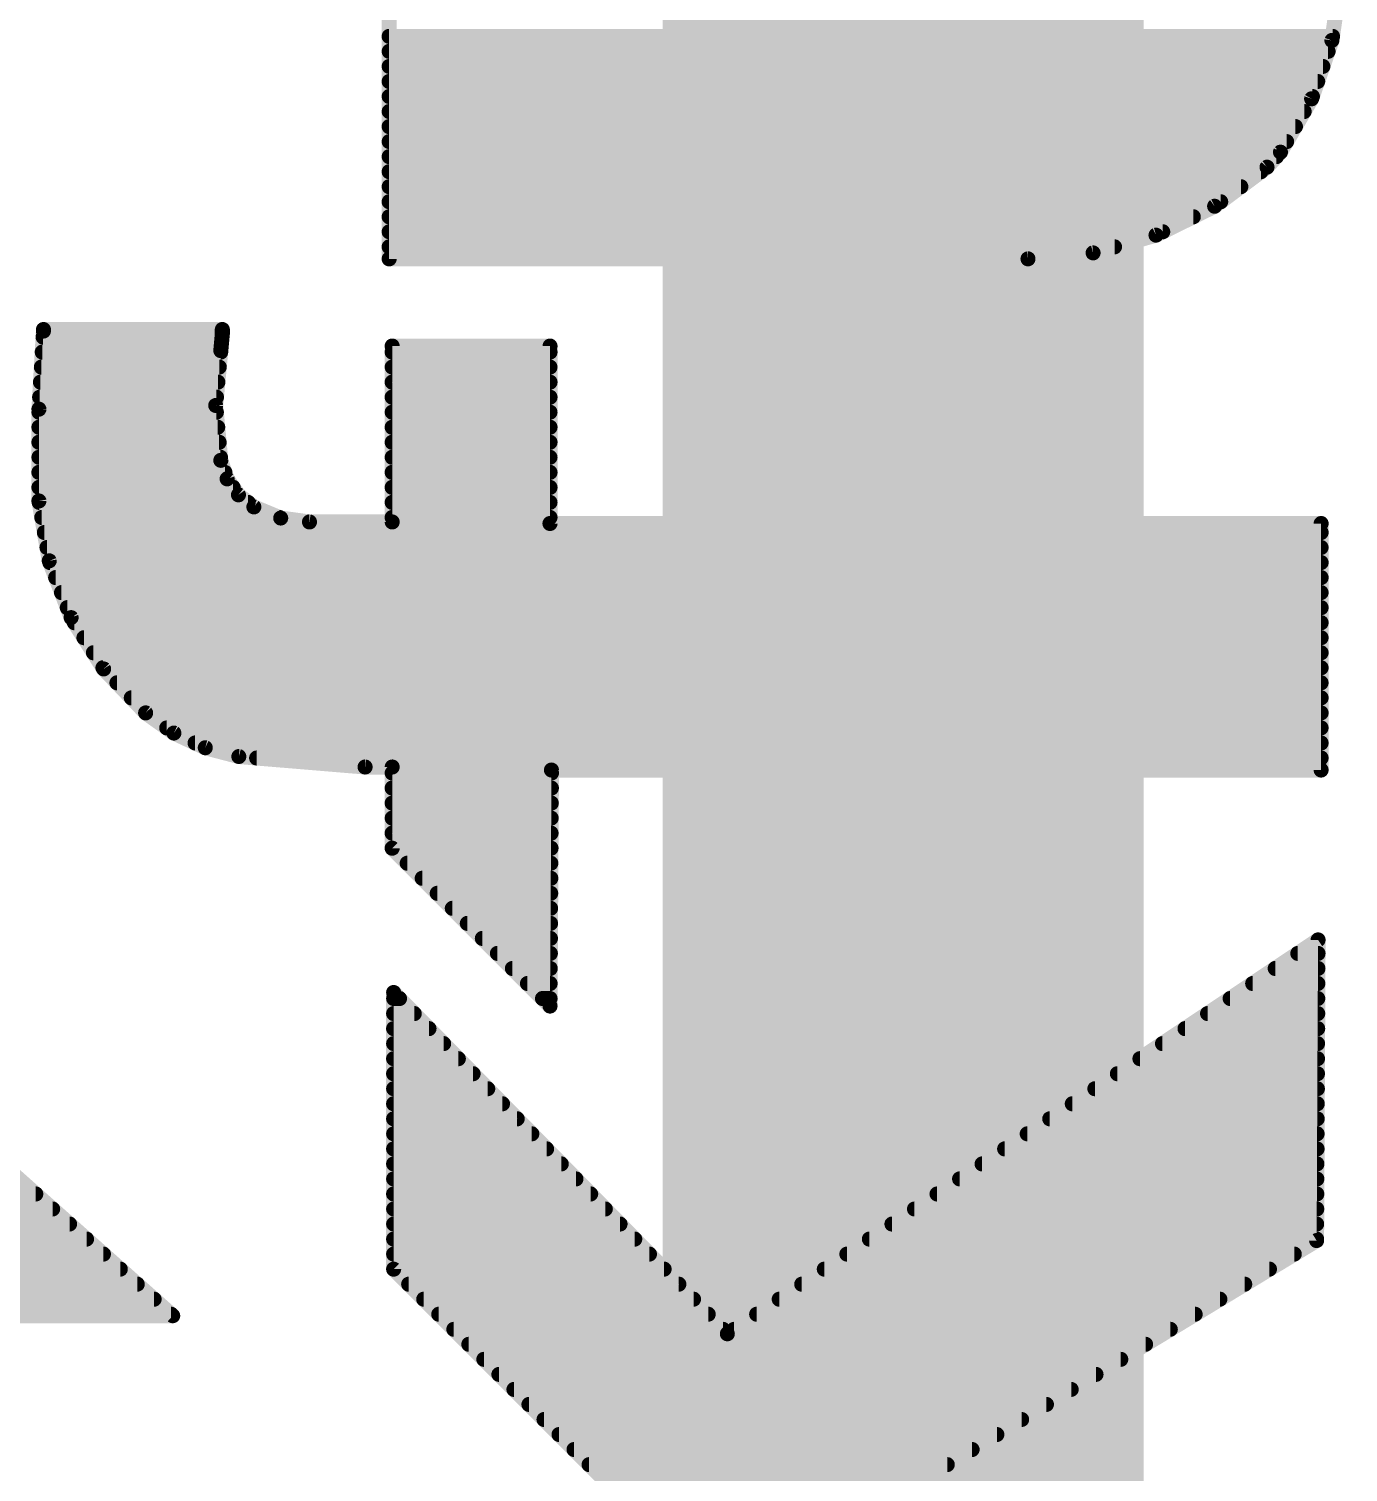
# Model space of a CAD drawing. Extents: x -0.1 to 52.8, y -11.4 to 50.9.
# Drawn here: x 29.002 to 31.232, y 15.71 to 18.148 of the extents above; entities that cross this region are included whole.
import ezdxf

# ---------------------------------------------------------------- set-up
doc = ezdxf.new("R2010")
doc.units = 0
doc.layers.add('16', color=132, linetype='CONTINUOUS')
doc.layers.add('21', color=41, linetype='CONTINUOUS')

msp = doc.modelspace()

# ---------------------------------------------------------------- linework, layer by layer
at = {"layer": '16', "const_width": 0.8128}
for points in [[(30.48, 16.51), (30.48, 19.05)], [(30.48, 6.35), (30.48, 16.51)]]:
    msp.add_lwpolyline(points, dxfattribs=at)
at = {"layer": '16', "const_width": 0.4064}
for points in [[(30.6832, 16.51, 1), (30.2768, 16.51)], [(30.2768, 16.51, 1), (30.6832, 16.51)]]:
    msp.add_lwpolyline(points, format="xyb", dxfattribs=at)
at = {"layer": '21', "const_width": 0.0254}
for points in [[(31.2044, 18.1288), (31.2191, 18.2321)], [(29.6113, 18.1737), (29.6113, 17.7597)], [(29.6113, 18.1356), (31.2054, 18.1356)], [(29.6113, 18.1102), (31.1979, 18.1102)], [(31.1701, 18.0302), (31.2044, 18.1288)], [(29.6113, 18.0848), (31.1891, 18.0848)], [(29.6113, 18.0594), (31.1803, 18.0594)], [(29.6113, 18.034), (31.1714, 18.034)], [(29.6113, 18.0086), (31.1575, 18.0086)], [(31.1175, 17.94), (31.1701, 18.0302)], [(29.6113, 17.9832), (31.1427, 17.9832)], [(29.6113, 17.9578), (31.1279, 17.9578)], [(31.0947, 17.9146), (31.1175, 17.94)], [(29.6113, 17.9324), (31.1107, 17.9324)], [(31.0062, 17.8486), (31.0947, 17.9146)], [(29.6113, 17.907), (31.0845, 17.907)], [(29.6113, 17.8816), (31.0505, 17.8816)], [(29.6113, 17.8562), (31.0164, 17.8562)], [(30.9071, 17.7998), (31.0062, 17.8486)], [(29.6113, 17.8308), (30.9701, 17.8308)], [(29.6113, 17.8054), (30.9185, 17.8054)], [(30.8008, 17.7698), (30.9071, 17.7998)], [(29.6113, 17.78), (30.837, 17.78)], [(30.6908, 17.7597), (30.8008, 17.7698)], [(29.6113, 17.7597), (30.6908, 17.7597)], [(29.0195, 17.5057), (29.0271, 17.6378)], [(29.0265, 17.6276), (29.3289, 17.6276)], [(29.0271, 17.6378), (29.0271, 17.6403)], [(29.0271, 17.6403), (29.3294, 17.6403)], [(29.3294, 17.6327), (29.3268, 17.6047)], [(29.3294, 17.6403), (29.3294, 17.6327)], [(29.0251, 17.6022), (29.3266, 17.6022)], [(29.3268, 17.6047), (29.3182, 17.512)], [(29.6164, 17.3152), (29.6164, 17.6124)], [(29.6164, 17.6124), (29.8831, 17.6124)], [(29.6164, 17.6022), (29.8831, 17.6022)], [(29.8831, 17.6124), (29.8831, 17.3126)], [(29.0236, 17.5768), (29.3242, 17.5768)], [(29.6164, 17.5768), (29.8831, 17.5768)], [(29.0221, 17.5514), (29.3219, 17.5514)], [(29.6164, 17.5514), (29.8831, 17.5514)], [(29.0207, 17.526), (29.3195, 17.526)], [(29.6164, 17.526), (29.8831, 17.526)], [(29.0195, 17.3507), (29.0195, 17.5057)], [(29.0195, 17.5006), (29.3193, 17.5006)], [(29.3182, 17.512), (29.3268, 17.4193)], [(29.6164, 17.5006), (29.8831, 17.5006)], [(29.0195, 17.4752), (29.3216, 17.4752)], [(29.6164, 17.4752), (29.8831, 17.4752)], [(29.0195, 17.4498), (29.324, 17.4498)], [(29.6164, 17.4498), (29.8831, 17.4498)], [(29.0195, 17.4244), (29.3263, 17.4244)], [(29.6164, 17.4244), (29.8831, 17.4244)], [(29.0195, 17.399), (29.3337, 17.399)], [(29.3268, 17.4193), (29.3375, 17.388)], [(29.6164, 17.399), (29.8831, 17.399)], [(29.0195, 17.3736), (29.3477, 17.3736)], [(29.3375, 17.388), (29.3567, 17.361)], [(29.6164, 17.3736), (29.8831, 17.3736)], [(29.0369, 17.2495), (29.0195, 17.3507)], [(29.3567, 17.361), (29.3827, 17.3406)], [(29.0199, 17.3482), (29.373, 17.3482)], [(29.3827, 17.3406), (29.4281, 17.3218)], [(29.6164, 17.3482), (29.8831, 17.3482)], [(29.0243, 17.3228), (29.4257, 17.3228)], [(29.4281, 17.3218), (29.4767, 17.3152)], [(29.4767, 17.3152), (29.6164, 17.3152)], [(29.6164, 17.3228), (29.8831, 17.3228)], [(29.8831, 17.3126), (31.1861, 17.3126)], [(31.1861, 17.3126), (31.1861, 16.8961)], [(29.0287, 17.2974), (31.1861, 17.2974)], [(29.0331, 17.272), (31.1861, 17.272)], [(29.0739, 17.1536), (29.0369, 17.2495)], [(29.038, 17.2466), (31.1861, 17.2466)], [(29.0478, 17.2212), (31.1861, 17.2212)], [(29.0576, 17.1958), (31.1861, 17.1958)], [(29.0674, 17.1704), (31.1861, 17.1704)], [(29.1289, 17.0669), (29.0739, 17.1536)], [(29.0794, 17.145), (31.1861, 17.145)], [(29.0955, 17.1196), (31.1861, 17.1196)], [(29.1116, 17.0942), (31.1861, 17.0942)], [(29.1277, 17.0688), (31.1861, 17.0688)], [(29.1998, 16.9926), (29.1289, 17.0669)], [(29.1513, 17.0434), (31.1861, 17.0434)], [(29.1756, 17.018), (31.1861, 17.018)], [(29.2475, 16.9586), (29.1998, 16.9926)], [(29.1998, 16.9926), (31.1861, 16.9926)], [(29.2354, 16.9672), (31.1861, 16.9672)], [(29.3006, 16.9337), (29.2475, 16.9586)], [(29.2834, 16.9418), (31.1861, 16.9418)], [(29.3573, 16.9189), (29.3006, 16.9337)], [(29.5707, 16.9012), (29.3573, 16.9189)], [(29.3874, 16.9164), (31.1861, 16.9164)], [(29.6164, 16.9012), (29.5707, 16.9012)], [(29.6164, 16.764), (29.6164, 16.9012)], [(29.6164, 16.891), (29.8856, 16.891)], [(29.8856, 16.8961), (29.8831, 16.4973)], [(31.1861, 16.8961), (29.8856, 16.8961)], [(29.6164, 16.8656), (29.8854, 16.8656)], [(29.6164, 16.8402), (29.8853, 16.8402)], [(29.6164, 16.8148), (29.8851, 16.8148)], [(29.6164, 16.7894), (29.8849, 16.7894)], [(29.8831, 16.4973), (29.6164, 16.764)], [(29.6164, 16.764), (29.8848, 16.764)], [(29.6418, 16.7386), (29.8846, 16.7386)], [(29.6672, 16.7132), (29.8845, 16.7132)], [(29.6926, 16.6878), (29.8843, 16.6878)], [(29.718, 16.6624), (29.8841, 16.6624)], [(29.7434, 16.637), (29.884, 16.637)], [(29.7688, 16.6116), (29.8838, 16.6116)], [(30.1828, 15.9436), (31.181, 16.6091)], [(31.181, 16.6091), (31.1785, 16.1011)], [(29.7942, 16.5862), (29.8837, 16.5862)], [(31.1467, 16.5862), (31.1809, 16.5862)], [(29.8196, 16.5608), (29.8835, 16.5608)], [(31.1086, 16.5608), (31.1808, 16.5608)], [(29.6189, 16.0528), (29.6189, 16.5202)], [(29.6189, 16.5202), (30.1828, 15.9436)], [(29.845, 16.5354), (29.8833, 16.5354)], [(31.0705, 16.5354), (31.1806, 16.5354)], [(29.6189, 16.51), (29.6289, 16.51)], [(29.8704, 16.51), (29.8832, 16.51)], [(31.0324, 16.51), (31.1805, 16.51)], [(29.6189, 16.4846), (29.6537, 16.4846)], [(30.9943, 16.4846), (31.1804, 16.4846)], [(29.2456, 15.9741), (28.6969, 16.4617)], [(29.6189, 16.4592), (29.6786, 16.4592)], [(30.9562, 16.4592), (31.1803, 16.4592)], [(29.6189, 16.4338), (29.7034, 16.4338)], [(30.9181, 16.4338), (31.1801, 16.4338)], [(29.6189, 16.4084), (29.7282, 16.4084)], [(30.88, 16.4084), (31.18, 16.4084)], [(29.6189, 16.383), (29.7531, 16.383)], [(30.8419, 16.383), (31.1799, 16.383)], [(29.6189, 16.3576), (29.7779, 16.3576)], [(30.8038, 16.3576), (31.1798, 16.3576)], [(29.6189, 16.3322), (29.8028, 16.3322)], [(30.7657, 16.3322), (31.1796, 16.3322)], [(29.6189, 16.3068), (29.8276, 16.3068)], [(30.7276, 16.3068), (31.1795, 16.3068)], [(29.6189, 16.2814), (29.8524, 16.2814)], [(30.6895, 16.2814), (31.1794, 16.2814)], [(29.6189, 16.256), (29.8773, 16.256)], [(30.6514, 16.256), (31.1793, 16.256)], [(29.6189, 16.2306), (29.9021, 16.2306)], [(30.6133, 16.2306), (31.1791, 16.2306)], [(29.6189, 16.2052), (29.927, 16.2052)], [(30.5752, 16.2052), (31.179, 16.2052)], [(27.3784, 16.1798), (29.0141, 16.1798)], [(29.6189, 16.1798), (29.9518, 16.1798)], [(30.5371, 16.1798), (31.1789, 16.1798)], [(27.391, 16.1544), (29.0427, 16.1544)], [(29.6189, 16.1544), (29.9766, 16.1544)], [(30.499, 16.1544), (31.1788, 16.1544)], [(27.4093, 16.129), (29.0713, 16.129)], [(29.6189, 16.129), (30.0015, 16.129)], [(30.4609, 16.129), (31.1786, 16.129)], [(27.4291, 16.1036), (29.0999, 16.1036)], [(29.6189, 16.1036), (30.0263, 16.1036)], [(30.4228, 16.1036), (31.1785, 16.1036)], [(31.1785, 16.1011), (30.4749, 15.6743)], [(27.4544, 16.0782), (29.1285, 16.0782)], [(29.6189, 16.0782), (30.0512, 16.0782)], [(30.3847, 16.0782), (31.1408, 16.0782)], [(27.4841, 16.0528), (29.157, 16.0528)], [(30.1879, 15.4838), (29.6189, 16.0528)], [(29.6189, 16.0528), (30.076, 16.0528)], [(30.3466, 16.0528), (31.0989, 16.0528)], [(27.5255, 16.0274), (29.1856, 16.0274)], [(29.6443, 16.0274), (30.1008, 16.0274)], [(30.3085, 16.0274), (31.057, 16.0274)], [(27.5765, 16.002), (29.2142, 16.002)], [(29.6697, 16.002), (30.1257, 16.002)], [(30.2704, 16.002), (31.0151, 16.002)], [(27.6993, 15.9766), (29.2428, 15.9766)], [(27.7292, 15.9741), (29.2456, 15.9741)], [(29.6951, 15.9766), (30.1505, 15.9766)], [(30.2323, 15.9766), (30.9733, 15.9766)], [(29.7205, 15.9512), (30.1754, 15.9512)], [(30.1942, 15.9512), (30.9314, 15.9512)], [(29.7459, 15.9258), (30.8895, 15.9258)], [(29.7713, 15.9004), (30.8476, 15.9004)], [(29.7967, 15.875), (30.8058, 15.875)], [(29.8221, 15.8496), (30.7639, 15.8496)], [(29.8475, 15.8242), (30.722, 15.8242)], [(29.8729, 15.7988), (30.6801, 15.7988)], [(29.8983, 15.7734), (30.6383, 15.7734)], [(29.9237, 15.748), (30.5964, 15.748)], [(29.9491, 15.7226), (30.5545, 15.7226)], [(29.9745, 15.6972), (30.5127, 15.6972)]]:
    msp.add_lwpolyline(points, dxfattribs=at)
at = {"layer": '21', "const_width": 0.0127}
for points in [[(29.6113, 18.142, 1), (29.6113, 18.1292)], [(31.2054, 18.1292, 1), (31.2054, 18.142)], [(29.6113, 18.1166, 1), (29.6113, 18.1039)], [(31.1979, 18.1039, 1), (31.1979, 18.1166)], [(31.1981, 18.1297, 1), (31.2107, 18.1279)], [(31.2104, 18.1267, 1), (31.1984, 18.1308)], [(29.6113, 18.0912, 1), (29.6113, 18.0785)], [(31.1891, 18.0785, 1), (31.1891, 18.0912)], [(29.6113, 18.0658, 1), (29.6113, 18.053)], [(31.1803, 18.053, 1), (31.1803, 18.0658)], [(29.6113, 18.0404, 1), (29.6113, 18.0277)], [(31.1714, 18.0277, 1), (31.1714, 18.0404)], [(29.6113, 18.015, 1), (29.6113, 18.0023)], [(31.1575, 18.0023, 1), (31.1575, 18.015)], [(31.1641, 18.0323, 1), (31.1761, 18.0281)], [(31.1756, 18.027, 1), (31.1646, 18.0334)], [(29.6113, 17.9896, 1), (29.6113, 17.9768)], [(31.1427, 17.9768, 1), (31.1427, 17.9896)], [(29.6113, 17.9642, 1), (29.6113, 17.9515)], [(31.112, 17.9432, 1), (31.123, 17.9368)], [(31.1222, 17.9358, 1), (31.1128, 17.9442)], [(31.1279, 17.9515, 1), (31.1279, 17.9642)], [(29.6113, 17.9388, 1), (29.6113, 17.9261)], [(31.09, 17.9188, 1), (31.0994, 17.9104)], [(31.0985, 17.9095, 1), (31.0909, 17.9197)], [(31.1107, 17.9261, 1), (31.1107, 17.9388)], [(29.6113, 17.9134, 1), (29.6113, 17.9006)], [(31.0845, 17.9006, 1), (31.0845, 17.9134)], [(29.6113, 17.888, 1), (29.6113, 17.8753)], [(31.0505, 17.8753, 1), (31.0505, 17.888)], [(29.6113, 17.8626, 1), (29.6113, 17.8498)], [(31.0024, 17.8537, 1), (31.01, 17.8435)], [(31.009, 17.8429, 1), (31.0034, 17.8543)], [(31.0164, 17.8498, 1), (31.0164, 17.8626)], [(29.6113, 17.8372, 1), (29.6113, 17.8244)], [(30.9701, 17.8244, 1), (30.9701, 17.8372)], [(29.6113, 17.8118, 1), (29.6113, 17.7991)], [(30.9043, 17.8055, 1), (30.9099, 17.7941)], [(30.9088, 17.7936, 1), (30.9054, 17.8059)], [(30.9185, 17.7991, 1), (30.9185, 17.8118)], [(29.6113, 17.7864, 1), (29.6113, 17.7736)], [(30.7991, 17.7759, 1), (30.8025, 17.7637)], [(30.8014, 17.7635, 1), (30.8002, 17.7761)], [(30.837, 17.7736, 1), (30.837, 17.7864)], [(29.6049, 17.7597, 1), (29.6177, 17.7597)], [(29.6113, 17.7661, 1), (29.6113, 17.7534)], [(30.6902, 17.766, 1), (30.6914, 17.7534)], [(30.6908, 17.7534, 1), (30.6908, 17.7661)], [(29.0265, 17.634, 1), (29.0265, 17.6212)], [(29.0335, 17.6403, 1), (29.0207, 17.6403)], [(29.0271, 17.6467, 1), (29.0271, 17.6339)], [(29.0207, 17.6378, 1), (29.0335, 17.6378)], [(29.0334, 17.6374, 1), (29.0208, 17.6382)], [(29.3358, 17.6403, 1), (29.323, 17.6403)], [(29.323, 17.6327, 1), (29.3358, 17.6327)], [(29.3357, 17.6321, 1), (29.3231, 17.6333)], [(29.3289, 17.6212, 1), (29.3289, 17.634)], [(29.3294, 17.6339, 1), (29.3294, 17.6467)], [(29.0251, 17.6086, 1), (29.0251, 17.5958)], [(29.3331, 17.6041, 1), (29.3205, 17.6053)], [(29.3205, 17.6053, 1), (29.3331, 17.6041)], [(29.3266, 17.5958, 1), (29.3266, 17.6086)], [(29.6164, 17.6188, 1), (29.6164, 17.606)], [(29.6164, 17.6086, 1), (29.6164, 17.5958)], [(29.6228, 17.6124, 1), (29.6101, 17.6124)], [(29.8895, 17.6124, 1), (29.8768, 17.6124)], [(29.8831, 17.606, 1), (29.8831, 17.6188)], [(29.8831, 17.5958, 1), (29.8831, 17.6086)], [(29.0236, 17.5832, 1), (29.0236, 17.5705)], [(29.3242, 17.5705, 1), (29.3242, 17.5832)], [(29.6164, 17.5832, 1), (29.6164, 17.5705)], [(29.8831, 17.5705, 1), (29.8831, 17.5832)], [(29.0221, 17.5578, 1), (29.0221, 17.545)], [(29.3219, 17.545, 1), (29.3219, 17.5578)], [(29.6164, 17.5578, 1), (29.6164, 17.545)], [(29.8831, 17.545, 1), (29.8831, 17.5578)], [(29.0207, 17.5324, 1), (29.0207, 17.5196)], [(29.3195, 17.5196, 1), (29.3195, 17.5324)], [(29.6164, 17.5324, 1), (29.6164, 17.5196)], [(29.8831, 17.5196, 1), (29.8831, 17.5324)], [(29.0259, 17.5057, 1), (29.0131, 17.5057)], [(29.0195, 17.507, 1), (29.0195, 17.4943)], [(29.0132, 17.5061, 1), (29.0258, 17.5053)], [(29.3245, 17.5126, 1), (29.3119, 17.5114)], [(29.3119, 17.5126, 1), (29.3245, 17.5114)], [(29.3193, 17.4943, 1), (29.3193, 17.507)], [(29.6164, 17.507, 1), (29.6164, 17.4943)], [(29.8831, 17.4943, 1), (29.8831, 17.507)], [(29.0195, 17.4816, 1), (29.0195, 17.4688)], [(29.3216, 17.4688, 1), (29.3216, 17.4816)], [(29.6164, 17.4816, 1), (29.6164, 17.4688)], [(29.8831, 17.4688, 1), (29.8831, 17.4816)], [(29.0195, 17.4562, 1), (29.0195, 17.4434)], [(29.324, 17.4434, 1), (29.324, 17.4562)], [(29.6164, 17.4562, 1), (29.6164, 17.4434)], [(29.8831, 17.4434, 1), (29.8831, 17.4562)], [(29.0195, 17.4308, 1), (29.0195, 17.4181)], [(29.3263, 17.4181, 1), (29.3263, 17.4308)], [(29.6164, 17.4308, 1), (29.6164, 17.4181)], [(29.8831, 17.4181, 1), (29.8831, 17.4308)], [(29.0195, 17.4054, 1), (29.0195, 17.3926)], [(29.3328, 17.4214, 1), (29.3208, 17.4172)], [(29.3205, 17.4187, 1), (29.3331, 17.4199)], [(29.3337, 17.3926, 1), (29.3337, 17.4054)], [(29.6164, 17.4054, 1), (29.6164, 17.3926)], [(29.8831, 17.3926, 1), (29.8831, 17.4054)], [(29.0195, 17.38, 1), (29.0195, 17.3672)], [(29.3427, 17.3917, 1), (29.3323, 17.3843)], [(29.3315, 17.3859, 1), (29.3435, 17.39)], [(29.3477, 17.3672, 1), (29.3477, 17.38)], [(29.6164, 17.38, 1), (29.6164, 17.3672)], [(29.8831, 17.3672, 1), (29.8831, 17.38)], [(29.0258, 17.3518, 1), (29.0132, 17.3496)], [(29.3606, 17.366, 1), (29.3527, 17.356)], [(29.3515, 17.3573, 1), (29.3618, 17.3647)], [(29.0131, 17.3507, 1), (29.0259, 17.3507)], [(29.0199, 17.3546, 1), (29.0199, 17.3419)], [(29.373, 17.3419, 1), (29.373, 17.3546)], [(29.3851, 17.3465, 1), (29.3803, 17.3347)], [(29.3788, 17.3356, 1), (29.3866, 17.3456)], [(29.6164, 17.3546, 1), (29.6164, 17.3419)], [(29.8831, 17.3419, 1), (29.8831, 17.3546)], [(29.0243, 17.3292, 1), (29.0243, 17.3164)], [(29.4289, 17.3281, 1), (29.4272, 17.3155)], [(29.4256, 17.316, 1), (29.4305, 17.3277)], [(29.4257, 17.3164, 1), (29.4257, 17.3292)], [(29.4767, 17.3216, 1), (29.4767, 17.3088)], [(29.4758, 17.3089, 1), (29.4776, 17.3215)], [(29.6164, 17.3292, 1), (29.6164, 17.3164)], [(29.6101, 17.3152, 1), (29.6228, 17.3152)], [(29.6164, 17.3088, 1), (29.6164, 17.3216)], [(29.8831, 17.319, 1), (29.8831, 17.3062)], [(29.8768, 17.3126, 1), (29.8895, 17.3126)], [(29.8831, 17.3164, 1), (29.8831, 17.3292)], [(31.1925, 17.3126, 1), (31.1798, 17.3126)], [(31.1861, 17.3062, 1), (31.1861, 17.319)], [(29.0287, 17.3038, 1), (29.0287, 17.291)], [(31.1861, 17.291, 1), (31.1861, 17.3038)], [(29.0331, 17.2784, 1), (29.0331, 17.2657)], [(31.1861, 17.2657, 1), (31.1861, 17.2784)], [(29.0429, 17.2518, 1), (29.031, 17.2472)], [(29.0307, 17.2484, 1), (29.0432, 17.2506)], [(29.038, 17.253, 1), (29.038, 17.2402)], [(31.1861, 17.2402, 1), (31.1861, 17.253)], [(29.0478, 17.2276, 1), (29.0478, 17.2148)], [(31.1861, 17.2148, 1), (31.1861, 17.2276)], [(29.0576, 17.2022, 1), (29.0576, 17.1895)], [(31.1861, 17.1895, 1), (31.1861, 17.2022)], [(29.0674, 17.1768, 1), (29.0674, 17.164)], [(31.1861, 17.164, 1), (31.1861, 17.1768)], [(29.0792, 17.157, 1), (29.0685, 17.1502)], [(29.0679, 17.1514, 1), (29.0798, 17.1559)], [(29.0794, 17.1514, 1), (29.0794, 17.1386)], [(31.1861, 17.1386, 1), (31.1861, 17.1514)], [(29.0955, 17.126, 1), (29.0955, 17.1133)], [(31.1861, 17.1133, 1), (31.1861, 17.126)], [(29.1116, 17.1006, 1), (29.1116, 17.0878)], [(31.1861, 17.0878, 1), (31.1861, 17.1006)], [(29.1277, 17.0752, 1), (29.1277, 17.0624)], [(29.1335, 17.0713, 1), (29.1243, 17.0625)], [(29.1235, 17.0635, 1), (29.1342, 17.0703)], [(31.1861, 17.0624, 1), (31.1861, 17.0752)], [(29.1513, 17.0498, 1), (29.1513, 17.0371)], [(31.1861, 17.0371, 1), (31.1861, 17.0498)], [(29.1756, 17.0244, 1), (29.1756, 17.0116)], [(31.1861, 17.0116, 1), (31.1861, 17.0244)], [(29.1998, 16.999, 1), (29.1998, 16.9862)], [(29.2035, 16.9978, 1), (29.1961, 16.9874)], [(29.1952, 16.9882, 1), (29.2044, 16.997)], [(31.1861, 16.9862, 1), (31.1861, 16.999)], [(29.2354, 16.9736, 1), (29.2354, 16.9609)], [(31.1861, 16.9609, 1), (31.1861, 16.9736)], [(29.2502, 16.9643, 1), (29.2448, 16.9528)], [(29.2438, 16.9534, 1), (29.2512, 16.9638)], [(29.2834, 16.9482, 1), (29.2834, 16.9354)], [(31.1861, 16.9354, 1), (31.1861, 16.9482)], [(29.3022, 16.9399, 1), (29.299, 16.9276)], [(29.2979, 16.928, 1), (29.3033, 16.9395)], [(29.3578, 16.9252, 1), (29.3568, 16.9126)], [(29.3557, 16.9128, 1), (29.3589, 16.925)], [(29.3874, 16.9228, 1), (29.3874, 16.91)], [(31.1861, 16.91, 1), (31.1861, 16.9228)], [(29.5707, 16.9076, 1), (29.5707, 16.8948)], [(29.5702, 16.8949, 1), (29.5712, 16.9075)], [(29.6228, 16.9012, 1), (29.6101, 16.9012)], [(29.6164, 16.8974, 1), (29.6164, 16.8847)], [(29.6164, 16.8948, 1), (29.6164, 16.9076)], [(29.8856, 16.9025, 1), (29.8856, 16.8897)], [(29.8919, 16.8961, 1), (29.8793, 16.8961)], [(29.8856, 16.8847, 1), (29.8856, 16.8974)], [(31.1798, 16.8961, 1), (31.1925, 16.8961)], [(31.1861, 16.8897, 1), (31.1861, 16.9025)], [(29.6164, 16.872, 1), (29.6164, 16.8592)], [(29.8854, 16.8592, 1), (29.8854, 16.872)], [(29.6164, 16.8466, 1), (29.6164, 16.8338)], [(29.8853, 16.8338, 1), (29.8853, 16.8466)], [(29.6164, 16.8212, 1), (29.6164, 16.8085)], [(29.8851, 16.8085, 1), (29.8851, 16.8212)], [(29.6164, 16.7958, 1), (29.6164, 16.783)], [(29.8849, 16.783, 1), (29.8849, 16.7958)], [(29.6164, 16.7704, 1), (29.6164, 16.7576)], [(29.6209, 16.7685, 1), (29.6119, 16.7595)], [(29.8848, 16.7576, 1), (29.8848, 16.7704)], [(29.6101, 16.764, 1), (29.6228, 16.764)], [(29.6418, 16.745, 1), (29.6418, 16.7323)], [(29.8846, 16.7323, 1), (29.8846, 16.745)], [(29.6672, 16.7196, 1), (29.6672, 16.7068)], [(29.8845, 16.7068, 1), (29.8845, 16.7196)], [(29.6926, 16.6942, 1), (29.6926, 16.6814)], [(29.8843, 16.6814, 1), (29.8843, 16.6942)], [(29.718, 16.6688, 1), (29.718, 16.6561)], [(29.8841, 16.6561, 1), (29.8841, 16.6688)], [(29.7434, 16.6434, 1), (29.7434, 16.6306)], [(29.884, 16.6306, 1), (29.884, 16.6434)], [(29.7688, 16.618, 1), (29.7688, 16.6052)], [(29.8838, 16.6052, 1), (29.8838, 16.618)], [(31.1873, 16.6091, 1), (31.1747, 16.6091)], [(31.1845, 16.6038, 1), (31.1775, 16.6144)], [(29.7942, 16.5926, 1), (29.7942, 16.5799)], [(29.8837, 16.5799, 1), (29.8837, 16.5926)], [(31.1467, 16.5926, 1), (31.1467, 16.5799)], [(31.1809, 16.5799, 1), (31.1809, 16.5926)], [(29.8196, 16.5672, 1), (29.8196, 16.5544)], [(29.8835, 16.5544, 1), (29.8835, 16.5672)], [(31.1086, 16.5672, 1), (31.1086, 16.5544)], [(31.1808, 16.5544, 1), (31.1808, 16.5672)], [(29.6253, 16.5202, 1), (29.6125, 16.5202)], [(29.6234, 16.5246, 1), (29.6144, 16.5158)], [(29.845, 16.5418, 1), (29.845, 16.529)], [(29.8833, 16.529, 1), (29.8833, 16.5418)], [(31.0705, 16.5418, 1), (31.0705, 16.529)], [(31.1806, 16.529, 1), (31.1806, 16.5418)], [(29.6189, 16.5164, 1), (29.6189, 16.5037)], [(29.6289, 16.5037, 1), (29.6289, 16.5164)], [(29.8704, 16.5164, 1), (29.8704, 16.5037)], [(29.8786, 16.4928, 1), (29.8876, 16.5018)], [(29.8832, 16.5037, 1), (29.8832, 16.5164)], [(31.0324, 16.5164, 1), (31.0324, 16.5037)], [(31.1805, 16.5037, 1), (31.1805, 16.5164)], [(29.6189, 16.491, 1), (29.6189, 16.4782)], [(29.6537, 16.4782, 1), (29.6537, 16.491)], [(29.8768, 16.4973, 1), (29.8894, 16.4973)], [(30.9943, 16.491, 1), (30.9943, 16.4782)], [(31.1804, 16.4782, 1), (31.1804, 16.491)], [(29.6189, 16.4656, 1), (29.6189, 16.4528)], [(29.6786, 16.4528, 1), (29.6786, 16.4656)], [(30.9562, 16.4656, 1), (30.9562, 16.4528)], [(31.1803, 16.4528, 1), (31.1803, 16.4656)], [(29.6189, 16.4402, 1), (29.6189, 16.4275)], [(29.7034, 16.4275, 1), (29.7034, 16.4402)], [(30.9181, 16.4402, 1), (30.9181, 16.4275)], [(31.1801, 16.4275, 1), (31.1801, 16.4402)], [(29.6189, 16.4148, 1), (29.6189, 16.402)], [(29.7282, 16.402, 1), (29.7282, 16.4148)], [(30.88, 16.4148, 1), (30.88, 16.402)], [(31.18, 16.402, 1), (31.18, 16.4148)], [(29.6189, 16.3894, 1), (29.6189, 16.3766)], [(29.7531, 16.3766, 1), (29.7531, 16.3894)], [(30.8419, 16.3894, 1), (30.8419, 16.3766)], [(31.1799, 16.3766, 1), (31.1799, 16.3894)], [(29.6189, 16.364, 1), (29.6189, 16.3513)], [(29.7779, 16.3513, 1), (29.7779, 16.364)], [(30.8038, 16.364, 1), (30.8038, 16.3513)], [(31.1798, 16.3513, 1), (31.1798, 16.364)], [(29.6189, 16.3386, 1), (29.6189, 16.3258)], [(29.8028, 16.3258, 1), (29.8028, 16.3386)], [(30.7657, 16.3386, 1), (30.7657, 16.3258)], [(31.1796, 16.3258, 1), (31.1796, 16.3386)], [(29.6189, 16.3132, 1), (29.6189, 16.3004)], [(29.8276, 16.3004, 1), (29.8276, 16.3132)], [(30.7276, 16.3132, 1), (30.7276, 16.3004)], [(31.1795, 16.3004, 1), (31.1795, 16.3132)], [(29.6189, 16.2878, 1), (29.6189, 16.2751)], [(29.8524, 16.2751, 1), (29.8524, 16.2878)], [(30.6895, 16.2878, 1), (30.6895, 16.2751)], [(31.1794, 16.2751, 1), (31.1794, 16.2878)], [(29.6189, 16.2624, 1), (29.6189, 16.2496)], [(29.8773, 16.2496, 1), (29.8773, 16.2624)], [(30.6514, 16.2624, 1), (30.6514, 16.2496)], [(31.1793, 16.2496, 1), (31.1793, 16.2624)], [(29.6189, 16.237, 1), (29.6189, 16.2242)], [(29.9021, 16.2242, 1), (29.9021, 16.237)], [(30.6133, 16.237, 1), (30.6133, 16.2242)], [(31.1791, 16.2242, 1), (31.1791, 16.237)], [(29.6189, 16.2116, 1), (29.6189, 16.1989)], [(29.927, 16.1989, 1), (29.927, 16.2116)], [(30.5752, 16.2116, 1), (30.5752, 16.1989)], [(31.179, 16.1989, 1), (31.179, 16.2116)], [(29.0141, 16.1734, 1), (29.0141, 16.1862)], [(29.6189, 16.1862, 1), (29.6189, 16.1734)], [(29.9518, 16.1734, 1), (29.9518, 16.1862)], [(30.5371, 16.1862, 1), (30.5371, 16.1734)], [(31.1789, 16.1734, 1), (31.1789, 16.1862)], [(29.0427, 16.1481, 1), (29.0427, 16.1608)], [(29.6189, 16.1608, 1), (29.6189, 16.1481)], [(29.9766, 16.1481, 1), (29.9766, 16.1608)], [(30.499, 16.1608, 1), (30.499, 16.1481)], [(31.1788, 16.1481, 1), (31.1788, 16.1608)], [(29.0713, 16.1227, 1), (29.0713, 16.1354)], [(29.6189, 16.1354, 1), (29.6189, 16.1227)], [(30.0015, 16.1227, 1), (30.0015, 16.1354)], [(30.4609, 16.1354, 1), (30.4609, 16.1227)], [(31.1786, 16.1227, 1), (31.1786, 16.1354)], [(29.0999, 16.0972, 1), (29.0999, 16.11)], [(29.6189, 16.11, 1), (29.6189, 16.0972)], [(30.0263, 16.0972, 1), (30.0263, 16.11)], [(30.4228, 16.11, 1), (30.4228, 16.0972)], [(31.1722, 16.1011, 1), (31.1848, 16.1011)], [(31.1818, 16.0957, 1), (31.1752, 16.1065)], [(31.1785, 16.0972, 1), (31.1785, 16.11)], [(29.1285, 16.0719, 1), (29.1285, 16.0846)], [(29.6189, 16.0846, 1), (29.6189, 16.0719)], [(30.0512, 16.0719, 1), (30.0512, 16.0846)], [(30.3847, 16.0846, 1), (30.3847, 16.0719)], [(31.1408, 16.0719, 1), (31.1408, 16.0846)], [(29.157, 16.0465, 1), (29.157, 16.0592)], [(29.6125, 16.0528, 1), (29.6253, 16.0528)], [(29.6234, 16.0573, 1), (29.6144, 16.0483)], [(29.6189, 16.0592, 1), (29.6189, 16.0465)], [(30.076, 16.0465, 1), (30.076, 16.0592)], [(30.3466, 16.0592, 1), (30.3466, 16.0465)], [(31.0989, 16.0465, 1), (31.0989, 16.0592)], [(29.1856, 16.021, 1), (29.1856, 16.0338)], [(29.6443, 16.0338, 1), (29.6443, 16.021)], [(30.1008, 16.021, 1), (30.1008, 16.0338)], [(30.3085, 16.0338, 1), (30.3085, 16.021)], [(31.057, 16.021, 1), (31.057, 16.0338)], [(29.2142, 15.9957, 1), (29.2142, 16.0084)], [(29.6697, 16.0084, 1), (29.6697, 15.9957)], [(30.1257, 15.9957, 1), (30.1257, 16.0084)], [(30.2704, 16.0084, 1), (30.2704, 15.9957)], [(31.0151, 15.9957, 1), (31.0151, 16.0084)], [(29.2414, 15.9694, 1), (29.2498, 15.9788)], [(29.2428, 15.9703, 1), (29.2428, 15.983)], [(29.2456, 15.9678, 1), (29.2456, 15.9804)], [(29.6951, 15.983, 1), (29.6951, 15.9703)], [(30.1505, 15.9703, 1), (30.1505, 15.983)], [(30.2323, 15.983, 1), (30.2323, 15.9703)], [(30.9733, 15.9703, 1), (30.9733, 15.983)], [(29.7205, 15.9575, 1), (29.7205, 15.9449)], [(30.1754, 15.9449, 1), (30.1754, 15.9575)], [(30.1793, 15.9489, 1), (30.1863, 15.9383)], [(30.1783, 15.9392, 1), (30.1873, 15.948)], [(30.1942, 15.9575, 1), (30.1942, 15.9449)], [(30.9314, 15.9449, 1), (30.9314, 15.9575)], [(29.7459, 15.9322, 1), (29.7459, 15.9195)], [(30.8895, 15.9195, 1), (30.8895, 15.9322)], [(29.7713, 15.9068, 1), (29.7713, 15.8941)], [(30.8476, 15.8941, 1), (30.8476, 15.9068)], [(29.7967, 15.8813, 1), (29.7967, 15.8687)], [(30.8058, 15.8687, 1), (30.8058, 15.8813)], [(29.8221, 15.8559, 1), (29.8221, 15.8433)], [(30.7639, 15.8433, 1), (30.7639, 15.8559)], [(29.8475, 15.8306, 1), (29.8475, 15.8179)], [(30.722, 15.8179, 1), (30.722, 15.8306)], [(29.8729, 15.8051, 1), (29.8729, 15.7925)], [(30.6801, 15.7925, 1), (30.6801, 15.8051)], [(29.8983, 15.7797, 1), (29.8983, 15.7671)], [(30.6383, 15.7671, 1), (30.6383, 15.7797)], [(29.9237, 15.7544, 1), (29.9237, 15.7417)], [(30.5964, 15.7417, 1), (30.5964, 15.7544)], [(29.9491, 15.7289, 1), (29.9491, 15.7163)], [(30.5545, 15.7163, 1), (30.5545, 15.7289)]]:
    msp.add_lwpolyline(points, format="xyb", dxfattribs=at)

doc.saveas('drawing.dxf')
